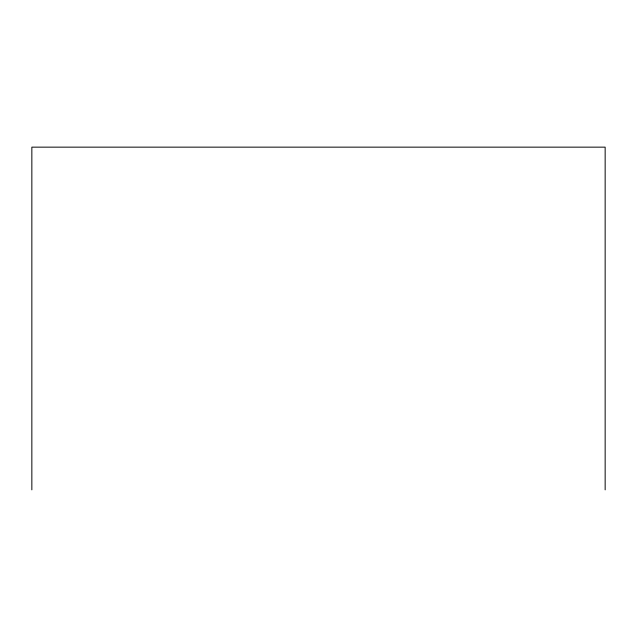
<?xml version="1.0" encoding="UTF-8"?>
<svg xmlns="http://www.w3.org/2000/svg" width="637" height="637" viewBox="0 0 637 637"><rect width="100%" height="100%" fill="white"/><g stroke="black" fill="none" stroke-linecap="round" stroke-linejoin="round"><path stroke-width="0.96" d="M605.15 489.853L605.15 147.147L31.85 147.147L31.85 489.853"/></g></svg>
